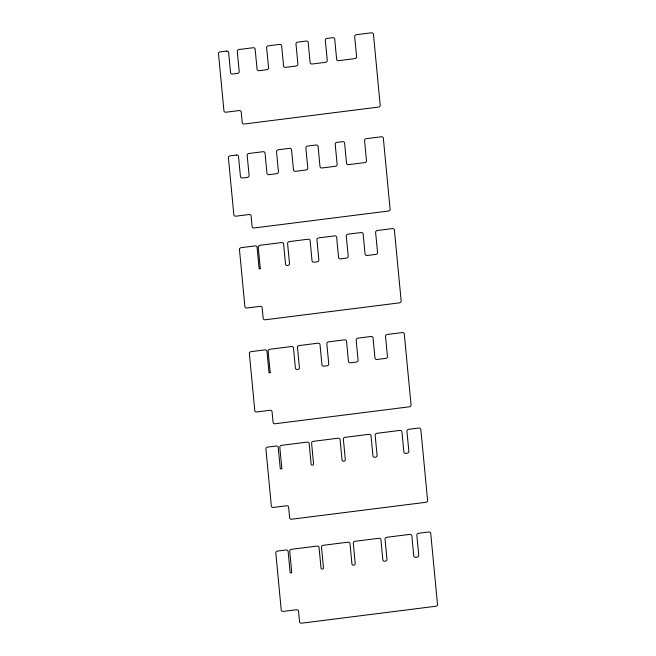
<?xml version="1.0" encoding="UTF-8"?>
<svg xmlns="http://www.w3.org/2000/svg" width="656" height="656" viewBox="0 0 656 656"><rect width="100%" height="100%" fill="white"/><g stroke="black" fill="none" stroke-linecap="round" stroke-linejoin="round"><path stroke-width="0.98" d="M260.268 268.525L259.735 269.042L259.112 268.673L257.07 247.255A1.943 1.583 -10.7 0 0 255.004 245.918L241.228 247.656A1.943 1.583 -10.7 0 0 239.456 249.477L244.901 306.655A1.943 1.583 -10.7 0 0 246.976 307.992L260.096 306.336A1.943 1.583 -10.7 0 1 262.162 307.672L263.187 318.439A1.943 1.583 -10.7 0 0 265.262 319.775L399.389 302.859A1.943 1.583 -10.7 0 0 401.16 301.038L394.395 229.936A1.943 1.583 -10.7 0 0 392.321 228.6L377.389 230.486A1.943 1.583 -10.7 0 0 375.617 232.306L377.553 252.585A1.943 1.583 -10.7 0 1 375.781 254.405L367.155 255.496A1.943 1.583 -10.7 0 1 365.08 254.159L363.153 233.872A1.943 1.583 -10.7 0 0 361.079 232.536L348.049 234.184A1.943 1.583 -10.7 0 0 346.27 236.004L348.205 256.283A1.943 1.583 -10.7 0 1 346.434 258.103L340.636 258.841A1.943 1.583 -10.7 0 1 338.562 257.505L336.635 237.218A1.943 1.583 -10.7 0 0 334.56 235.881L318.701 237.882A1.943 1.583 -10.7 0 0 316.93 239.702L318.857 259.989A1.943 1.583 -10.7 0 1 317.086 261.81L314.117 262.187A1.943 1.583 -10.7 0 1 312.043 260.85L310.116 240.563A1.943 1.583 -10.7 0 0 308.041 239.227L289.353 241.588A1.943 1.583 -10.7 0 0 287.582 243.409L289.509 263.687A1.943 1.583 -10.7 0 1 287.738 265.508A3.846 3.141 -10.7 0 1 287.451 265.541A1.943 1.583 -10.7 0 1 285.524 264.196L283.589 243.909A1.943 1.583 -10.7 0 0 281.522 242.572L260.006 245.287A1.943 1.583 -10.7 0 0 258.234 247.107L260.268 268.566M270.165 372.493L269.583 373.01L269.009 372.641L266.967 351.222A1.943 1.583 -10.7 0 0 264.893 349.886L251.125 351.624A1.943 1.583 -10.7 0 0 249.354 353.445L254.799 410.623A1.943 1.583 -10.7 0 0 256.865 411.96L269.985 410.303A1.943 1.583 -10.7 0 1 272.06 411.64L273.085 422.407A1.943 1.583 -10.7 0 0 275.159 423.743L409.278 406.827A1.943 1.583 -10.7 0 0 411.058 405.006L404.285 333.904A1.943 1.583 -10.7 0 0 402.218 332.567L387.286 334.445A1.943 1.583 -10.7 0 0 385.515 336.266L387.442 356.552A1.943 1.583 -10.7 0 1 385.671 358.373L377.052 359.463A1.943 1.583 -10.7 0 1 374.978 358.127L373.043 337.84A1.943 1.583 -10.7 0 0 370.976 336.503L357.938 338.152A1.943 1.583 -10.7 0 0 356.167 339.972L358.094 360.251A1.943 1.583 -10.7 0 1 356.323 362.071L350.525 362.809A1.943 1.583 -10.7 0 1 348.459 361.472L346.524 341.186A1.943 1.583 -10.7 0 0 344.457 339.849L328.59 341.85A1.943 1.583 -10.7 0 0 326.819 343.67L328.754 363.957A1.943 1.583 -10.7 0 1 326.975 365.777L324.007 366.146A1.943 1.583 -10.7 0 1 321.94 364.818L320.005 344.531A1.943 1.583 -10.7 0 0 317.93 343.195L299.243 345.556A1.943 1.583 -10.7 0 0 297.471 347.377L299.407 367.655A1.943 1.583 -10.7 0 1 297.627 369.476A3.846 3.141 -10.7 0 1 297.348 369.508A1.943 1.583 -10.7 0 1 295.413 368.155L293.486 347.877A1.943 1.583 -10.7 0 0 291.412 346.54L269.895 349.254A1.943 1.583 -10.7 0 0 268.124 351.075L270.165 372.493M281.834 468.417L281.104 469.122L280.251 468.573L278.226 447.359A1.943 1.583 -10.7 0 0 276.16 446.023L267.673 447.089A1.943 1.583 -10.7 0 0 265.901 448.909L271.346 506.096A1.943 1.583 -10.7 0 0 273.413 507.432L286.533 505.776A1.943 1.583 -10.7 0 1 288.607 507.113L289.632 517.879A1.943 1.583 -10.7 0 0 291.707 519.216L425.834 502.299A1.943 1.583 -10.7 0 0 427.605 500.479L420.832 429.368A1.943 1.583 -10.7 0 0 418.766 428.04L408.696 429.303A1.943 1.583 -10.7 0 0 406.925 431.123L408.852 451.41A1.943 1.583 -10.7 0 1 407.081 453.23L405.949 453.37A1.943 1.583 -10.7 0 1 403.883 452.033L401.948 431.755A1.943 1.583 -10.7 0 0 399.873 430.418L376.921 433.313A1.943 1.583 -10.7 0 0 375.15 435.133L377.077 455.42A1.943 1.583 -10.7 0 1 375.306 457.24A5.756 4.699 -10.7 0 1 374.879 457.289A1.943 1.583 -10.7 0 1 372.952 455.936L371.017 435.658A1.943 1.583 -10.7 0 0 368.951 434.321L345.138 437.322A1.943 1.583 -10.7 0 0 343.367 439.143L345.318 459.659A1.656 1.353 -10.7 0 1 343.81 461.209A1.656 1.353 -10.7 0 1 342.038 460.069L340.087 439.553A1.943 1.583 -10.7 0 0 338.02 438.216L313.363 441.332A1.943 1.583 -10.7 0 0 311.592 443.153L313.576 464.013A1.23 1 -10.7 0 1 312.453 465.161A1.23 1 -10.7 0 1 311.141 464.317L309.156 443.456A1.943 1.583 -10.7 0 0 307.09 442.119L281.588 445.334A1.943 1.583 -10.7 0 0 279.809 447.154L281.834 468.417M291.723 572.385L290.993 573.09L290.149 572.581L288.123 551.327A1.943 1.583 -10.7 0 0 286.049 549.99L277.57 551.056A1.943 1.583 -10.7 0 0 275.799 552.877L281.235 610.064A1.943 1.583 -10.7 0 0 283.31 611.4L296.43 609.744A1.943 1.583 -10.7 0 1 298.505 611.08L299.53 621.847A1.943 1.583 -10.7 0 0 301.596 623.184L435.723 606.267A1.943 1.583 -10.7 0 0 437.495 604.447L430.73 533.336A1.943 1.583 -10.7 0 0 428.655 532L418.594 533.271A1.943 1.583 -10.7 0 0 416.822 535.091L418.749 555.378A1.943 1.583 -10.7 0 1 416.978 557.198L415.847 557.338A1.943 1.583 -10.7 0 1 413.772 556.001L411.845 535.722A1.943 1.583 -10.7 0 0 409.77 534.386L386.81 537.28A1.943 1.583 -10.7 0 0 385.039 539.101L386.974 559.388A1.943 1.583 -10.7 0 1 385.203 561.208A5.756 4.699 -10.7 0 1 384.769 561.257A1.943 1.583 -10.7 0 1 382.842 559.904L380.915 539.626A1.943 1.583 -10.7 0 0 378.84 538.289L355.035 541.29A1.943 1.583 -10.7 0 0 353.264 543.111L355.216 563.627A1.656 1.353 -10.7 0 1 353.707 565.177A1.656 1.353 -10.7 0 1 351.936 564.037L349.984 543.521A1.943 1.583 -10.7 0 0 347.91 542.184L323.26 545.3A1.943 1.583 -10.7 0 0 321.481 547.12L323.474 567.981A1.23 1 -10.7 0 1 322.35 569.129A1.23 1 -10.7 0 1 321.038 568.285L319.054 547.424A1.943 1.583 -10.7 0 0 316.979 546.087L291.477 549.302A1.943 1.583 -10.7 0 0 289.706 551.122L291.723 572.385M226.55 51.086L220.277 51.873A1.943 1.583 -10.7 0 0 218.505 53.694L223.942 110.88A1.943 1.583 -10.7 0 0 226.017 112.209L239.137 110.561A1.943 1.583 -10.7 0 1 241.211 111.897L242.236 122.664A1.943 1.583 -10.7 0 0 244.303 124L378.43 107.084A1.943 1.583 -10.7 0 0 380.201 105.263L373.436 34.153A1.943 1.583 -10.7 0 0 371.362 32.816L356.438 34.702A1.943 1.583 -10.7 0 0 354.666 36.523L356.593 56.801A1.943 1.583 -10.7 0 1 354.822 58.622L338.709 60.655A1.943 1.583 -10.7 0 1 336.635 59.319L334.708 39.04A1.943 1.583 -10.7 0 0 332.633 37.704L327.09 38.401A1.943 1.583 -10.7 0 0 325.319 40.221L327.246 60.508A1.943 1.583 -10.7 0 1 325.474 62.328L312.19 64.001A1.943 1.583 -10.7 0 1 310.116 62.664L308.181 42.386A1.943 1.583 -10.7 0 0 306.114 41.049L297.742 42.107A1.943 1.583 -10.7 0 0 295.971 43.927L297.898 64.206A1.943 1.583 -10.7 0 1 296.127 66.026L285.663 67.347A1.943 1.583 -10.7 0 1 283.597 66.01L281.662 45.731A1.943 1.583 -10.7 0 0 279.595 44.395L268.394 45.805A1.943 1.583 -10.7 0 0 266.623 47.626L268.55 67.912A1.943 1.583 -10.7 0 1 266.779 69.733L259.145 70.692A1.943 1.583 -10.7 0 1 257.078 69.356L255.143 49.077A1.943 1.583 -10.7 0 0 253.068 47.74L239.046 49.503A1.943 1.583 -10.7 0 0 237.275 51.324L239.21 71.611A1.943 1.583 -10.7 0 1 237.431 73.431L232.626 74.038A1.943 1.583 -10.7 0 1 230.551 72.701L228.624 52.414A1.943 1.583 -10.7 0 0 226.55 51.086M236.447 155.046L230.166 155.841A1.943 1.583 -10.7 0 0 228.395 157.661L233.839 214.84A1.943 1.583 -10.7 0 0 235.914 216.177L249.034 214.528A1.943 1.583 -10.7 0 1 251.1 215.857L252.125 226.632A1.943 1.583 -10.7 0 0 254.2 227.96L388.327 211.052A1.943 1.583 -10.7 0 0 390.099 209.223L383.334 138.121A1.943 1.583 -10.7 0 0 381.259 136.784L366.327 138.67A1.943 1.583 -10.7 0 0 364.556 140.491L366.491 160.769A1.943 1.583 -10.7 0 1 364.72 162.59L348.598 164.623A1.943 1.583 -10.7 0 1 346.532 163.287L344.597 143.008A1.943 1.583 -10.7 0 0 342.522 141.671L336.987 142.368A1.943 1.583 -10.7 0 0 335.208 144.189L337.143 164.476A1.943 1.583 -10.7 0 1 335.372 166.296L322.08 167.969A1.943 1.583 -10.7 0 1 320.005 166.632L318.078 146.354A1.943 1.583 -10.7 0 0 316.003 145.017L307.639 146.075A1.943 1.583 -10.7 0 0 305.868 147.895L307.795 168.174A1.943 1.583 -10.7 0 1 306.024 169.994L295.561 171.314A1.943 1.583 -10.7 0 1 293.486 169.978L291.559 149.699A1.943 1.583 -10.7 0 0 289.485 148.363L278.292 149.773A1.943 1.583 -10.7 0 0 276.52 151.593L278.447 171.872A1.943 1.583 -10.7 0 1 276.676 173.692L269.042 174.66A1.943 1.583 -10.7 0 1 266.967 173.323L265.04 153.037A1.943 1.583 -10.7 0 0 262.966 151.708L248.944 153.471A1.943 1.583 -10.7 0 0 247.173 155.292L249.1 175.578A1.943 1.583 -10.7 0 1 247.328 177.399L242.523 178.006A1.943 1.583 -10.7 0 1 240.449 176.669L238.522 156.382A1.943 1.583 -10.7 0 0 236.447 155.046"/></g></svg>
